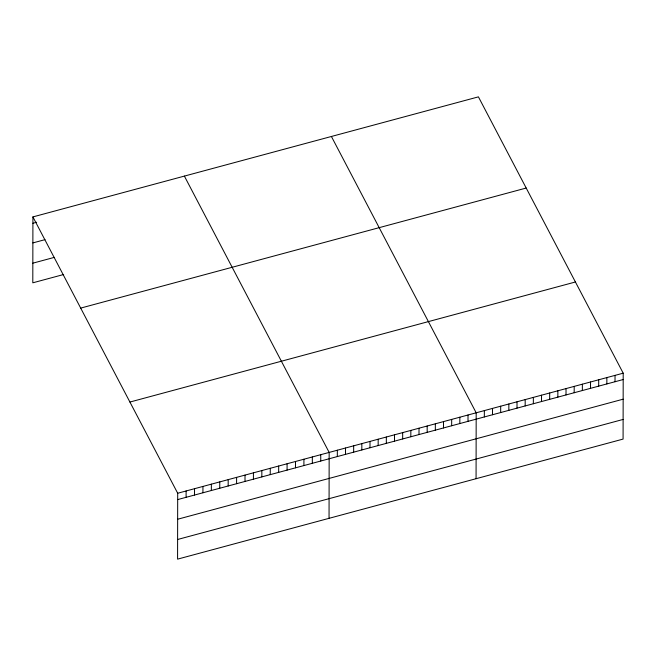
<?xml version="1.0" encoding="UTF-8"?>
<svg xmlns="http://www.w3.org/2000/svg" width="656" height="656" viewBox="0 0 656 656"><rect width="100%" height="100%" fill="white"/><g stroke="black" fill="none" stroke-linecap="round" stroke-linejoin="round"><path stroke-width="0.98" d="M32.915 216.915L177.694 493.238L177.579 559.142L623.085 439.085L623.2 373.182L478.421 96.858L32.915 216.915L32.8 282.818L63.657 274.503M186.099 497.322L186.115 490.967M194.512 495.05L194.529 488.695M202.934 492.779L202.942 486.432M211.347 490.516L211.355 484.161M219.76 488.244L219.768 481.898M228.173 485.981L228.19 479.626M236.595 483.71L236.603 477.363M245.008 481.447L245.016 475.092M253.421 479.175L253.429 472.828M261.834 476.912L261.851 470.557M270.247 474.641L270.264 468.286M278.669 472.369L278.677 466.022M287.082 470.106L287.09 463.751M295.495 467.835L295.503 461.488M303.908 465.571L303.925 459.216M312.33 463.3L312.338 456.953M320.743 461.037L320.751 454.682M329.05 518.322L329.164 452.419L184.385 176.095M337.323 456.568L337.332 450.213M345.491 454.362L345.499 448.015M353.658 452.164L353.674 445.809M361.825 449.959L361.841 443.612M369.992 447.761L370.009 441.406M378.159 445.563L378.176 439.208M386.327 443.358L386.343 437.011M394.494 441.16L394.51 434.805M402.661 438.954L402.677 432.607M410.828 436.757L410.845 430.402M419.004 434.559L419.012 428.204M427.171 432.353L427.179 426.006M435.338 430.156L435.346 423.801M443.505 427.95L443.513 421.603M451.672 425.752L451.681 419.397M459.84 423.546L459.848 417.2M468.007 421.349L468.015 414.994M476.067 478.708L476.182 412.796L331.403 136.473M484.341 416.945L484.349 410.599M492.508 414.748L492.517 408.393M500.676 412.542L500.684 406.195M508.843 410.344L508.851 403.989M517.01 408.139L517.018 401.792M525.177 405.941L525.185 399.594M533.344 403.743L533.361 397.388M541.512 401.538L541.528 395.191M549.679 399.34L549.695 392.985M557.846 397.134L557.862 390.787M566.013 394.937L566.03 388.582M574.18 392.739L574.197 386.384M582.348 390.533L582.364 384.186M590.515 388.336L590.531 381.981M598.69 386.13L598.698 379.783M606.857 383.932L606.866 377.577M615.025 381.726L615.033 375.38M32.907 223.261L36.646 222.253M32.866 242.917L45.026 239.645M32.833 263.171L54.341 257.373M80.696 308.099L526.194 188.042M129.921 402.046L575.419 281.99M177.694 493.238L623.2 373.182M177.686 499.585L623.192 379.529M177.653 519.24L623.151 399.184M177.612 539.486L623.118 419.43"/></g></svg>
